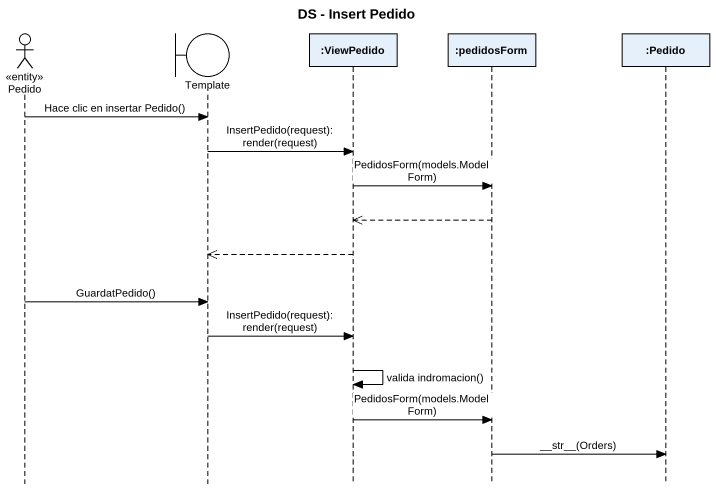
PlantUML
@startuml
title DS - Insert Pedido
hide footbox
actor Pedido <<entity>>
boundary Template
participant ":ViewPedido" as ViewPedido
participant ":pedidosForm" as pedidosForm
participant ":Pedido" as Pedido_2

Pedido -> Template : Hace clic en insertar Pedido()
Template -> ViewPedido : InsertPedido(request): render(request)
ViewPedido -> pedidosForm : PedidosForm(models.ModelForm)
pedidosForm -->> ViewPedido
ViewPedido -->> Template
Pedido -> Template : GuardatPedido()
Template -> ViewPedido : InsertPedido(request): render(request)
ViewPedido -> ViewPedido : valida indromacion()
ViewPedido -> pedidosForm : PedidosForm(models.ModelForm)
pedidosForm -> Pedido_2 : ~__str~__(Orders)
@enduml
